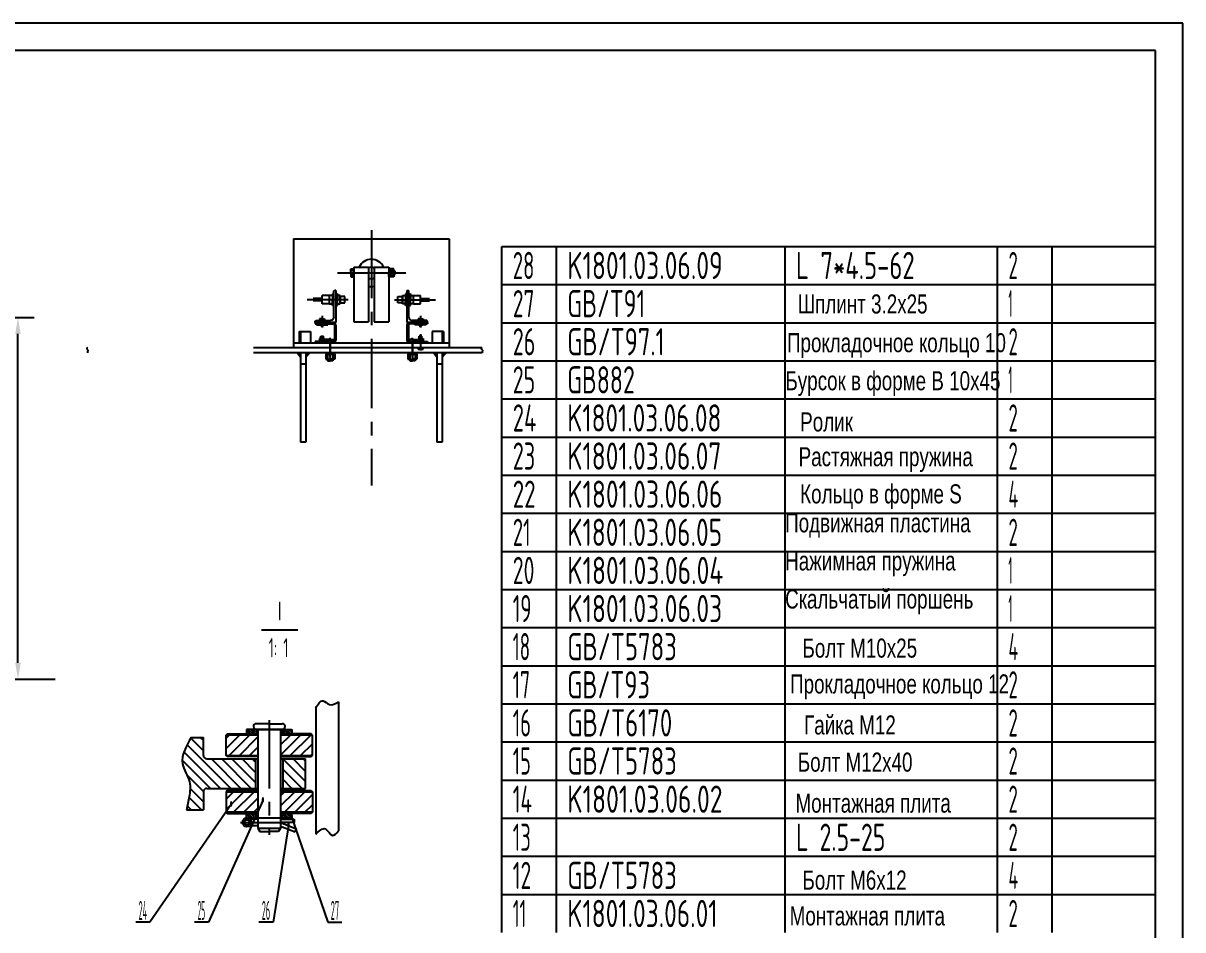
# Model space of a CAD drawing. Header units: millimetres. Extents: x -8556 to -3516, y 8246 to 11949.
# Drawn here: x -6070 to -3516, y 9951 to 11949 of the extents above; entities that cross this region are included whole.
import ezdxf
from ezdxf.enums import TextEntityAlignment as Align

# ---------------------------------------------------------------- set-up
doc = ezdxf.new("R2010")
doc.units = ezdxf.units.MM
doc.header["$LTSCALE"] = 120
for name, pattern in [('F', [0.75, 0.5, -0.25]), ('G', [2, 1.25, -0.25, 0.25, -0.25]), ('K', [2.5, 1.25, -0.25, 0.25, -0.25, 0.25, -0.25])]:
    doc.linetypes.add(name, pattern=pattern)
for name, color, linetype in [('01', 7, 'Continuous'), ('02', 1, 'Continuous'), ('04', 2, 'F'), ('05', 142, 'G'), ('07', 6, 'K'), ('08', 1, 'Continuous'), ('11', 3, 'Continuous')]:
    doc.layers.add(name, color=color, linetype=linetype)
doc.styles.get("Standard").update_dxf_attribs({"font": 'isocp', "width": 0.707, "bigfont": 'intecad.shx'})
doc.dimstyles.new('INTE', dxfattribs={"dimscale": 12, "dimtxt": 3.5, "dimasz": 3, "dimexe": 3, "dimexo": 0, "dimgap": 1, "dimtad": 1, "dimdec": 1, "dimdsep": 46, "dimtxsty": 'Standard', "dimcen": 0, "dimclrd": 1, "dimclre": 1, "dimclrt": 3, "dimaunit": 1, "dimadec": 0, "dimazin": 0, "dimtfac": 1, "dimtdec": 1, "dimtmove": 0, "dimatfit": 0, "dimfxl": 1, "dimarcsym": 0})
pattern_1 = [(135, (-20984.964, 5069.4355), (-2.80633, -2.80633), [])]

# ---------------------------------------------------------------- blocks, each defined once
blk = doc.blocks.new('*U7')
at = {"layer": '01'}
for p, q in [((-8.4, 0), (-8.4, 8.9)), ((-8.4, 8.9), (0, 8.9)), ((-8.4, 5), (0, 5)), ((0, 8.9), (0, 0)), ((0, -8.9), (0, 0)), ((-8.4, 0), (-8.4, -8.9)), ((-8.4, -5), (0, -5)), ((-8.4, -8.9), (0, -8.9))]:
    blk.add_line(p, q, dxfattribs=at)
at = {"layer": '05'}
blk.add_line((-9.5, 0), (1.1, 0), dxfattribs=at)
blk = doc.blocks.new('*U8')
at = {"layer": '01'}
for p, q in [((-7.7, 2.6), (-7.7, 0)), ((0, 2.6), (-7.7, 2.6)), ((-7.7, 0), (0, 0)), ((0, 0), (-1.5, 2.6)), ((0, 2.6), (1.5, 0)), ((0, 2.6), (7.7, 2.6)), ((7.7, 0), (0, 0)), ((7.7, 2.6), (7.7, 0))]:
    blk.add_line(p, q, dxfattribs=at)
at = {"layer": '05'}
blk.add_line((0, 4.7), (0, -2.1), dxfattribs=at)
blk = doc.blocks.new('*U3')
at = {"layer": '01'}
for p, q in [((-10.8, 0), (-10.8, 10)), ((-10.8, 10), (0, 10)), ((-10.8, 6), (0, 6)), ((0, 10), (0, 0)), ((0, -10), (0, 0)), ((-10.8, 0), (-10.8, -10)), ((-10.8, -6), (0, -6)), ((-10.8, -10), (0, -10))]:
    blk.add_line(p, q, dxfattribs=at)
at = {"layer": '05'}
blk.add_line((-11.9, 0), (1.1, 0), dxfattribs=at)
blk = doc.blocks.new('*U4')
at = {"layer": '01'}
for p, q in [((-9.2, 3.1), (-9.2, 0)), ((0, 3.1), (-9.2, 3.1)), ((-9.2, 0), (0, 0)), ((0, 0), (-1.8, 3.1)), ((0, 3.1), (1.8, 0)), ((0, 3.1), (9.2, 3.1)), ((9.2, 0), (0, 0)), ((9.2, 3.1), (9.2, 0))]:
    blk.add_line(p, q, dxfattribs=at)
at = {"layer": '05'}
blk.add_line((0, 5.2), (0, -2.1), dxfattribs=at)
blk = doc.blocks.new('*U5')
at = {"layer": '01'}
for p, q in [((-5.2, 0), (-5.2, 5.5)), ((-5.2, 5.5), (0, 5.5)), ((-5.2, 3), (0, 3)), ((0, 5.5), (0, 0)), ((0, -5.5), (0, 0)), ((-5.2, 0), (-5.2, -5.5)), ((-5.2, -3), (0, -3)), ((-5.2, -5.5), (0, -5.5))]:
    blk.add_line(p, q, dxfattribs=at)
at = {"layer": '05'}
blk.add_line((-6.3, 0), (1.1, 0), dxfattribs=at)
blk = doc.blocks.new('*U6')
at = {"layer": '01'}
for p, q in [((-4.6, 1.6), (-4.6, 0)), ((0, 1.6), (-4.6, 1.6)), ((-4.6, 0), (0, 0)), ((0, 0), (-0.9, 1.6)), ((0, 1.6), (0.9, 0)), ((0, 1.6), (4.6, 1.6)), ((4.6, 0), (0, 0)), ((4.6, 1.6), (4.6, 0))]:
    blk.add_line(p, q, dxfattribs=at)
at = {"layer": '05'}
blk.add_line((0, 3.7), (0, -2.1), dxfattribs=at)
blk = doc.blocks.new('*U12')
at = {"layer": '01'}
for p, q in [((0, 70), (2.7, 70)), ((0, 70), (0, 0)), ((4, 11.5), (4, 68.7)), ((0, 0), (45, 0)), ((43.7, 4), (11.5, 4)), ((45, 0), (45, 2.7))]:
    blk.add_line(p, q, dxfattribs=at)
for centre, radius, start, end in [((2.7, 68.7), 1.32, 359.954, 90), ((11.5, 11.5), 7.5, 180, 270), ((43.7, 2.7), 1.32, 0, 89.9884)]:
    blk.add_arc(centre, radius, start, end, dxfattribs=at)
blk = doc.blocks.new('*D69')
at = {"layer": '08', "color": 1, "lineweight": -2}
for p, q in [((-6765.8, 11299.9), (-6046, 11299.9)), ((-6082, 10539.1), (-6082, 11263.9)), ((-6415.6, 10503.1), (-6046, 10503.1))]:
    blk.add_line(p, q, dxfattribs=at)
at = {"layer": '08', "color": 1}
for points in [[(-6088, 11263.9), (-6076, 11263.9), (-6082, 11299.9)], [(-6088, 10539.1), (-6076, 10539.1), (-6082, 10503.1)]]:
    blk.add_solid(points, dxfattribs=at)
at = {"layer": 'DEFPOINTS', "color": 0}
for p in [(-6765.8, 11299.9), (-6082, 11299.9), (-6415.6, 10503.1)]:
    blk.add_point(p, dxfattribs=at)
at = {"layer": '08', "color": 3, "insert": (-6115, 10901.5), "char_height": 42, "attachment_point": 5, "rotation": 90}
blk.add_mtext('796.8', dxfattribs=at)
blk = doc.blocks.new('*U79')
at = {"layer": '01'}
for points in [[(415, 292), (25, 292)], [(415, 5), (415, 292)]]:
    blk.add_lwpolyline(points, dxfattribs=at)
at = {"layer": '02'}
for points in [[(420, 297), (0, 297)], [(420, 0), (420, 297)]]:
    blk.add_lwpolyline(points, dxfattribs=at)
blk = doc.blocks.new('*U92')
at = {"layer": '01'}
for p, q in [((0, -84), (0, 0)), ((1440, -84), (1440, 0))]:
    blk.add_line(p, q, dxfattribs=at)
at = {"layer": '02'}
for p, q in [((0, 0), (120, 0)), ((120, -84), (120, 0)), ((120, 0), (624, 0)), ((624, -84), (624, 0)), ((624, 0), (1092, 0)), ((1092, -84), (1092, 0)), ((1092, 0), (1212, 0)), ((1212, -84), (1212, 0)), ((1212, 0), (1440, 0))]:
    blk.add_line(p, q, dxfattribs=at)
blk = doc.blocks.new('*U93')
at = {"layer": '01'}
for p, q in [((0, -84), (0, 0)), ((1440, -84), (1440, 0))]:
    blk.add_line(p, q, dxfattribs=at)
at = {"layer": '02'}
for p, q in [((0, 0), (120, 0)), ((120, -84), (120, 0)), ((120, 0), (624, 0)), ((624, -84), (624, 0)), ((624, 0), (1092, 0)), ((1092, -84), (1092, 0)), ((1092, 0), (1212, 0)), ((1212, -84), (1212, 0)), ((1212, 0), (1440, 0))]:
    blk.add_line(p, q, dxfattribs=at)
blk = doc.blocks.new('*U94')
at = {"layer": '01'}
for p, q in [((0, -84), (0, 0)), ((1440, -84), (1440, 0))]:
    blk.add_line(p, q, dxfattribs=at)
at = {"layer": '02'}
for p, q in [((0, 0), (120, 0)), ((120, -84), (120, 0)), ((120, 0), (624, 0)), ((624, -84), (624, 0)), ((624, 0), (1092, 0)), ((1092, -84), (1092, 0)), ((1092, 0), (1212, 0)), ((1212, -84), (1212, 0)), ((1212, 0), (1440, 0))]:
    blk.add_line(p, q, dxfattribs=at)
blk = doc.blocks.new('*U95')
at = {"layer": '01'}
for p, q in [((0, -84), (0, 0)), ((1440, -84), (1440, 0))]:
    blk.add_line(p, q, dxfattribs=at)
at = {"layer": '02'}
for p, q in [((0, 0), (120, 0)), ((120, -84), (120, 0)), ((120, 0), (624, 0)), ((624, -84), (624, 0)), ((624, 0), (1092, 0)), ((1092, -84), (1092, 0)), ((1092, 0), (1212, 0)), ((1212, -84), (1212, 0)), ((1212, 0), (1440, 0))]:
    blk.add_line(p, q, dxfattribs=at)
blk = doc.blocks.new('*U96')
at = {"layer": '01'}
for p, q in [((0, -84), (0, 0)), ((1440, -84), (1440, 0))]:
    blk.add_line(p, q, dxfattribs=at)
at = {"layer": '02'}
for p, q in [((0, 0), (120, 0)), ((120, -84), (120, 0)), ((120, 0), (624, 0)), ((624, -84), (624, 0)), ((624, 0), (1092, 0)), ((1092, -84), (1092, 0)), ((1092, 0), (1212, 0)), ((1212, -84), (1212, 0)), ((1212, 0), (1440, 0))]:
    blk.add_line(p, q, dxfattribs=at)
blk = doc.blocks.new('*U97')
at = {"layer": '01'}
for p, q in [((0, -84), (0, 0)), ((1440, -84), (1440, 0))]:
    blk.add_line(p, q, dxfattribs=at)
at = {"layer": '02'}
for p, q in [((0, 0), (120, 0)), ((120, -84), (120, 0)), ((120, 0), (624, 0)), ((624, -84), (624, 0)), ((624, 0), (1092, 0)), ((1092, -84), (1092, 0)), ((1092, 0), (1212, 0)), ((1212, -84), (1212, 0)), ((1212, 0), (1440, 0))]:
    blk.add_line(p, q, dxfattribs=at)
blk = doc.blocks.new('*U98')
at = {"layer": '01'}
for p, q in [((0, -84), (0, 0)), ((1440, -84), (1440, 0))]:
    blk.add_line(p, q, dxfattribs=at)
at = {"layer": '02'}
for p, q in [((0, 0), (120, 0)), ((120, -84), (120, 0)), ((120, 0), (624, 0)), ((624, -84), (624, 0)), ((624, 0), (1092, 0)), ((1092, -84), (1092, 0)), ((1092, 0), (1212, 0)), ((1212, -84), (1212, 0)), ((1212, 0), (1440, 0))]:
    blk.add_line(p, q, dxfattribs=at)
blk = doc.blocks.new('*U99')
at = {"layer": '01'}
for p, q in [((0, -84), (0, 0)), ((1440, -84), (1440, 0))]:
    blk.add_line(p, q, dxfattribs=at)
at = {"layer": '02'}
for p, q in [((0, 0), (120, 0)), ((120, -84), (120, 0)), ((120, 0), (624, 0)), ((624, -84), (624, 0)), ((624, 0), (1092, 0)), ((1092, -84), (1092, 0)), ((1092, 0), (1212, 0)), ((1212, -84), (1212, 0)), ((1212, 0), (1440, 0))]:
    blk.add_line(p, q, dxfattribs=at)
blk = doc.blocks.new('*U100')
at = {"layer": '01'}
for p, q in [((0, -84), (0, 0)), ((1440, -84), (1440, 0))]:
    blk.add_line(p, q, dxfattribs=at)
at = {"layer": '02'}
for p, q in [((0, 0), (120, 0)), ((120, -84), (120, 0)), ((120, 0), (624, 0)), ((624, -84), (624, 0)), ((624, 0), (1092, 0)), ((1092, -84), (1092, 0)), ((1092, 0), (1212, 0)), ((1212, -84), (1212, 0)), ((1212, 0), (1440, 0))]:
    blk.add_line(p, q, dxfattribs=at)
blk = doc.blocks.new('*U101')
at = {"layer": '01'}
for p, q in [((0, -84), (0, 0)), ((1440, -84), (1440, 0))]:
    blk.add_line(p, q, dxfattribs=at)
at = {"layer": '02'}
for p, q in [((0, 0), (120, 0)), ((120, -84), (120, 0)), ((120, 0), (624, 0)), ((624, -84), (624, 0)), ((624, 0), (1092, 0)), ((1092, -84), (1092, 0)), ((1092, 0), (1212, 0)), ((1212, -84), (1212, 0)), ((1212, 0), (1440, 0))]:
    blk.add_line(p, q, dxfattribs=at)
blk = doc.blocks.new('*U102')
at = {"layer": '01'}
for p, q in [((0, -84), (0, 0)), ((1440, -84), (1440, 0))]:
    blk.add_line(p, q, dxfattribs=at)
at = {"layer": '02'}
for p, q in [((0, 0), (120, 0)), ((120, -84), (120, 0)), ((120, 0), (624, 0)), ((624, -84), (624, 0)), ((624, 0), (1092, 0)), ((1092, -84), (1092, 0)), ((1092, 0), (1212, 0)), ((1212, -84), (1212, 0)), ((1212, 0), (1440, 0))]:
    blk.add_line(p, q, dxfattribs=at)
blk = doc.blocks.new('*U103')
at = {"layer": '01'}
for p, q in [((0, -84), (0, 0)), ((1440, -84), (1440, 0))]:
    blk.add_line(p, q, dxfattribs=at)
at = {"layer": '02'}
for p, q in [((0, 0), (120, 0)), ((120, -84), (120, 0)), ((120, 0), (624, 0)), ((624, -84), (624, 0)), ((624, 0), (1092, 0)), ((1092, -84), (1092, 0)), ((1092, 0), (1212, 0)), ((1212, -84), (1212, 0)), ((1212, 0), (1440, 0))]:
    blk.add_line(p, q, dxfattribs=at)
blk = doc.blocks.new('*U104')
at = {"layer": '01'}
for p, q in [((0, -84), (0, 0)), ((1440, -84), (1440, 0))]:
    blk.add_line(p, q, dxfattribs=at)
at = {"layer": '02'}
for p, q in [((0, 0), (120, 0)), ((120, -84), (120, 0)), ((120, 0), (624, 0)), ((624, -84), (624, 0)), ((624, 0), (1092, 0)), ((1092, -84), (1092, 0)), ((1092, 0), (1212, 0)), ((1212, -84), (1212, 0)), ((1212, 0), (1440, 0))]:
    blk.add_line(p, q, dxfattribs=at)
blk = doc.blocks.new('*U105')
at = {"layer": '01'}
for p, q in [((0, -84), (0, 0)), ((1440, -84), (1440, 0))]:
    blk.add_line(p, q, dxfattribs=at)
at = {"layer": '02'}
for p, q in [((0, 0), (120, 0)), ((120, -84), (120, 0)), ((120, 0), (624, 0)), ((624, -84), (624, 0)), ((624, 0), (1092, 0)), ((1092, -84), (1092, 0)), ((1092, 0), (1212, 0)), ((1212, -84), (1212, 0)), ((1212, 0), (1440, 0))]:
    blk.add_line(p, q, dxfattribs=at)
blk = doc.blocks.new('*U106')
at = {"layer": '01'}
for p, q in [((0, -84), (0, 0)), ((1440, -84), (1440, 0))]:
    blk.add_line(p, q, dxfattribs=at)
at = {"layer": '02'}
for p, q in [((0, 0), (120, 0)), ((120, -84), (120, 0)), ((120, 0), (624, 0)), ((624, -84), (624, 0)), ((624, 0), (1092, 0)), ((1092, -84), (1092, 0)), ((1092, 0), (1212, 0)), ((1212, -84), (1212, 0)), ((1212, 0), (1440, 0))]:
    blk.add_line(p, q, dxfattribs=at)
blk = doc.blocks.new('*U107')
at = {"layer": '01'}
for p, q in [((0, -84), (0, 0)), ((1440, -84), (1440, 0))]:
    blk.add_line(p, q, dxfattribs=at)
at = {"layer": '02'}
for p, q in [((0, 0), (120, 0)), ((120, -84), (120, 0)), ((120, 0), (624, 0)), ((624, -84), (624, 0)), ((624, 0), (1092, 0)), ((1092, -84), (1092, 0)), ((1092, 0), (1212, 0)), ((1212, -84), (1212, 0)), ((1212, 0), (1440, 0))]:
    blk.add_line(p, q, dxfattribs=at)
blk = doc.blocks.new('*U108')
at = {"layer": '01'}
for p, q in [((0, -84), (0, 0)), ((1440, -84), (1440, 0))]:
    blk.add_line(p, q, dxfattribs=at)
at = {"layer": '02'}
for p, q in [((0, 0), (120, 0)), ((120, -84), (120, 0)), ((120, 0), (624, 0)), ((624, -84), (624, 0)), ((624, 0), (1092, 0)), ((1092, -84), (1092, 0)), ((1092, 0), (1212, 0)), ((1212, -84), (1212, 0)), ((1212, 0), (1440, 0))]:
    blk.add_line(p, q, dxfattribs=at)
blk = doc.blocks.new('*U109')
at = {"layer": '01'}
for p, q in [((0, -84), (0, 0)), ((0, 0), (120, 0)), ((120, 0), (624, 0)), ((624, 0), (1092, 0)), ((1092, 0), (1212, 0)), ((1212, 0), (1440, 0)), ((1440, -84), (1440, 0))]:
    blk.add_line(p, q, dxfattribs=at)
at = {"layer": '02'}
for p, q in [((120, -84), (120, 0)), ((624, -84), (624, 0)), ((1092, -84), (1092, 0)), ((1212, -84), (1212, 0))]:
    blk.add_line(p, q, dxfattribs=at)

msp = doc.modelspace()

# ---------------------------------------------------------------- hatches: boundary and pattern name
at = {"layer": '01'}
h = msp.add_hatch(color=256, dxfattribs=at)
h.paths.add_polyline_path([(-5459.5, 11212.92), (-5459.5, 11222.32), (-5466.71, 11222.32)])
h.paths.add_polyline_path([(-5438.85, 11222.32), (-5447.5, 11222.32), (-5447.5, 11212.53)])
h = msp.add_hatch(color=256, dxfattribs=at)
h.paths.add_polyline_path([(-5159.5, 11212.92), (-5159.5, 11222.32), (-5166.71, 11222.32)])
h.paths.add_polyline_path([(-5138.85, 11222.32), (-5147.5, 11222.32), (-5147.5, 11212.53)])
at = {"layer": '02'}
h = msp.add_hatch(dxfattribs=at)
h.set_pattern_fill('LINE', color=256, scale=5, angle=135, style=0)
h.set_pattern_definition([(135, (-20984.964, 5069.435), (-11.22532, -11.22532), [])])
edge = h.paths.add_edge_path()
edge.add_arc((-5666.02, 10334.9), 7.5, 180, 270, ccw=False)
edge.add_line((-5673.52, 10334.9), (-5673.52, 10374.9))
edge.add_line((-5673.52, 10374.9), (-5700.47, 10374.9))
edge.add_spline(control_points=[(-5700.47, 10374.9), (-5711.65, 10355.21), (-5730.6, 10321.83), (-5699.85, 10280.57), (-5704.11, 10244.54), (-5708.55, 10224.33), (-5710.62, 10214.9)], knot_values=[0, 0, 0, 0, 61.2849283, 103.9119004, 137.2234846, 166.3637896, 166.3637896, 166.3637896, 166.3637896], degree=3, periodic=0)
edge.add_line((-5710.62, 10214.9), (-5673.52, 10214.9))
edge.add_line((-5673.52, 10214.9), (-5673.52, 10254.9))
edge.add_arc((-5666.02, 10254.9), 7.5, 90, 180, ccw=False)
edge.add_line((-5666.02, 10262.4), (-5558.52, 10262.4))
edge.add_line((-5558.52, 10262.4), (-5558.52, 10327.4))
edge.add_line((-5558.52, 10327.4), (-5666.02, 10327.4))
h.paths.add_polyline_path([(-5448.52, 10327.4), (-5498.52, 10327.4), (-5498.52, 10262.4), (-5448.52, 10262.4)])
h = msp.add_hatch(dxfattribs=at)
h.set_pattern_fill('LINE', color=256, scale=5, angle=45, style=0)
h.set_pattern_definition([(45, (-20984.964, 5069.435), (-11.22532, 11.22532), [])])
h.paths.add_polyline_path([(-5553.52, 10334.9), (-5553.52, 10379.9), (-5623.52, 10379.9), (-5623.52, 10334.9)])
h.paths.add_polyline_path([(-5433.52, 10334.9), (-5433.52, 10379.9), (-5503.52, 10379.9), (-5503.52, 10334.9)])
h.paths.add_polyline_path([(-5623.52, 10254.9), (-5623.52, 10209.9), (-5553.52, 10209.9), (-5553.52, 10254.9)])
h.paths.add_polyline_path([(-5503.52, 10254.9), (-5503.52, 10209.9), (-5433.52, 10209.9), (-5433.52, 10254.9)])
h = msp.add_hatch(dxfattribs=at)
h.set_pattern_fill('LINE', color=256, scale=1.25, angle=135, style=0)
h.set_pattern_definition(pattern_1)
h.paths.add_polyline_path([(-5556.02, 10382.4), (-5556.02, 10392.4), (-5578.52, 10392.4), (-5578.52, 10382.4)])
h.paths.add_polyline_path([(-5499.58, 10392.4, -0.0148041), (-5499.95, 10392.4), (-5501.02, 10392.4), (-5501.02, 10382.4), (-5478.52, 10382.4), (-5478.52, 10392.4)])
h = msp.add_hatch(dxfattribs=at)
h.set_pattern_fill('LINE', color=256, scale=1.25, angle=135, style=0)
h.set_pattern_definition(pattern_1)
h.paths.add_polyline_path([(-5556.02, 10197.4), (-5556.02, 10207.4), (-5578.52, 10207.4), (-5578.52, 10197.4)])
h.paths.add_polyline_path([(-5478.52, 10197.4), (-5478.52, 10207.4), (-5501.02, 10207.4), (-5501.02, 10197.4)])

# ---------------------------------------------------------------- linework, layer by layer
at = {"layer": '01'}
for p, q in [((-5475, 11473.32), (-5132, 11473.32)), ((-5475, 11473.32), (-5475, 11234.32)), ((-5132, 11473.32), (-5132, 11234.32)), ((-5348.4, 11407.21), (-5342, 11407.21)), ((-5348.4, 11398.32), (-5348.4, 11407.21)), ((-5342, 11403.32), (-5348.4, 11403.32)), ((-5348.4, 11398.32), (-5348.4, 11389.44)), ((-5342, 11393.32), (-5348.4, 11393.32)), ((-5342, 11411.32), (-5310, 11411.32)), ((-5342, 11407.21), (-5342, 11398.32)), ((-5342, 11389.44), (-5342, 11398.32)), ((-5297, 11411.32), (-5265, 11411.32)), ((-5254, 11403.32), (-5252, 11403.32)), ((-5254, 11393.32), (-5252, 11393.32)), ((-5252, 11403.32), (-5252, 11398.32)), ((-5252, 11393.32), (-5252, 11398.32)), ((-5348.4, 11389.44), (-5342, 11389.44)), ((-5412, 11297.32), (-5417.53, 11297.32)), ((-5417.53, 11297.32), (-5417.53, 11293.32)), ((-5415, 11293.32), (-5415, 11297.32)), ((-5412, 11297.32), (-5406.48, 11297.32)), ((-5409, 11293.32), (-5409, 11297.32)), ((-5406.48, 11297.32), (-5406.48, 11293.32)), ((-5200.53, 11297.32), (-5200.53, 11293.32)), ((-5195, 11297.32), (-5200.53, 11297.32)), ((-5198, 11293.32), (-5198, 11297.32)), ((-5195, 11297.32), (-5189.48, 11297.32)), ((-5192, 11293.32), (-5192, 11297.32)), ((-5189.48, 11297.32), (-5189.48, 11293.32)), ((-5462.5, 11269.32), (-5462.5, 11244.32)), ((-5437.5, 11269.32), (-5437.5, 11244.32)), ((-5427, 11289.32), (-5383, 11289.32)), ((-5427, 11289.32), (-5427, 11286.32)), ((-5427, 11286.32), (-5388, 11286.32)), ((-5424.5, 11284.32), (-5424.5, 11286.32)), ((-5424.5, 11284.32), (-5399.5, 11284.32)), ((-5415, 11284.32), (-5415, 11281.9)), ((-5415, 11281.9), (-5412, 11281.9)), ((-5409, 11281.9), (-5412, 11281.9)), ((-5409, 11284.32), (-5409, 11281.9)), ((-5399.5, 11284.32), (-5399.5, 11286.32)), ((-5385, 11283.32), (-5385, 11250.32)), ((-5382, 11283.32), (-5382, 11250.32)), ((-5342, 11290.32), (-5310, 11290.32)), ((-5297, 11290.32), (-5265, 11290.32)), ((-5225, 11283.32), (-5225, 11250.32)), ((-5180, 11289.32), (-5224, 11289.32)), ((-5222, 11283.32), (-5222, 11250.32)), ((-5180, 11286.32), (-5219, 11286.32)), ((-5207.5, 11284.32), (-5207.5, 11286.32)), ((-5182.5, 11284.32), (-5207.5, 11284.32)), ((-5198, 11284.32), (-5198, 11281.9)), ((-5198, 11281.9), (-5195, 11281.9)), ((-5192, 11281.9), (-5195, 11281.9)), ((-5192, 11284.32), (-5192, 11281.9)), ((-5182.5, 11284.32), (-5182.5, 11286.32)), ((-5180, 11289.32), (-5180, 11286.32)), ((-5169.5, 11269.32), (-5169.5, 11244.32)), ((-5144.5, 11269.32), (-5144.5, 11244.32)), ((-5427, 11247.32), (-5427, 11244.32)), ((-5415, 11254.12), (-5415, 11259.32)), ((-5415, 11259.32), (-5409, 11259.32)), ((-5409, 11254.12), (-5409, 11259.32)), ((-5394, 11251.82), (-5404.02, 11251.82)), ((-5404.02, 11251.82), (-5404.02, 11247.32)), ((-5404.02, 11244.32), (-5394, 11244.32)), ((-5400, 11247.32), (-5400, 11251.82)), ((-5394, 11251.82), (-5385, 11251.82)), ((-5383.99, 11244.32), (-5394, 11244.32)), ((-5388, 11247.32), (-5388, 11251.82)), ((-5383.99, 11245.86), (-5383.99, 11244.32)), ((-5223.02, 11245.86), (-5223.02, 11244.32)), ((-5223.02, 11244.32), (-5213, 11244.32)), ((-5213, 11251.82), (-5222, 11251.82)), ((-5219, 11247.32), (-5219, 11251.82)), ((-5213, 11251.82), (-5202.99, 11251.82)), ((-5202.99, 11244.32), (-5213, 11244.32)), ((-5207, 11247.32), (-5207, 11251.82)), ((-5202.99, 11251.82), (-5202.99, 11247.32)), ((-5192, 11259.32), (-5198, 11259.32)), ((-5198, 11254.12), (-5198, 11259.32)), ((-5192, 11254.12), (-5192, 11259.32)), ((-5180, 11247.32), (-5180, 11244.32)), ((-5563.07, 11234.32), (-5059.93, 11234.32)), ((-5059.68, 11222.32), (-5562.82, 11222.32)), ((-5475, 11234.32), (-5132, 11234.32)), ((-5459.5, 11212.92), (-5466.71, 11222.32)), ((-5447.5, 11212.53), (-5438.85, 11222.32)), ((-5200.53, 11230.32), (-5200.53, 11234.32)), ((-5200.53, 11230.32), (-5189.48, 11230.32)), ((-5198, 11234.32), (-5198, 11230.32)), ((-5192, 11234.32), (-5192, 11230.32)), ((-5189.48, 11230.32), (-5189.48, 11234.32)), ((-5159.5, 11212.92), (-5166.71, 11222.32)), ((-5147.5, 11212.53), (-5138.85, 11222.32)), ((-5447.5, 11197.32), (-5459.5, 11197.32)), ((-5400, 11208.42), (-5400, 11204.32)), ((-5400, 11204.32), (-5394, 11204.32)), ((-5388, 11204.32), (-5394, 11204.32)), ((-5388, 11208.42), (-5388, 11204.32)), ((-5219, 11208.42), (-5219, 11204.32)), ((-5219, 11204.32), (-5213, 11204.32)), ((-5207, 11204.32), (-5213, 11204.32)), ((-5207, 11208.42), (-5207, 11204.32)), ((-5147.5, 11197.32), (-5159.5, 11197.32)), ((-5447.5, 11025.32), (-5459.5, 11025.32)), ((-5147.5, 11025.32), (-5159.5, 11025.32)), ((-5465.78, 10611.1), (-5545.78, 10611.1)), ((-5528.52, 10404.9), (-5557.27, 10404.9)), ((-5528.52, 10404.9), (-5499.77, 10404.9)), ((-5673.52, 10334.9), (-5673.52, 10374.9)), ((-5623.52, 10379.9), (-5621.02, 10382.4)), ((-5623.52, 10334.9), (-5623.52, 10379.9)), ((-5553.52, 10379.9), (-5623.52, 10379.9)), ((-5621.02, 10382.4), (-5553.52, 10382.4)), ((-5528.52, 10392.4), (-5578.52, 10392.4)), ((-5578.52, 10392.4), (-5578.52, 10382.4)), ((-5578.52, 10382.4), (-5553.52, 10382.4)), ((-5557, 10392.4), (-5528.52, 10392.4)), ((-5556.02, 10392.4), (-5556.02, 10382.4)), ((-5553.52, 10392.4), (-5553.52, 10197.4)), ((-5528.52, 10392.4), (-5478.52, 10392.4)), ((-5500.03, 10392.4), (-5528.52, 10392.4)), ((-5503.52, 10392.4), (-5503.52, 10197.4)), ((-5436.02, 10382.4), (-5503.52, 10382.4)), ((-5433.52, 10379.9), (-5503.52, 10379.9)), ((-5501.02, 10392.4), (-5501.02, 10382.4)), ((-5478.52, 10392.4), (-5478.52, 10382.4)), ((-5433.52, 10379.9), (-5436.02, 10382.4)), ((-5433.52, 10334.9), (-5433.52, 10379.9)), ((-5623.52, 10334.9), (-5553.52, 10334.9)), ((-5621.02, 10332.4), (-5623.52, 10334.9)), ((-5553.52, 10332.4), (-5621.02, 10332.4)), ((-5558.52, 10327.4), (-5558.52, 10262.4)), ((-5503.52, 10334.9), (-5433.52, 10334.9)), ((-5503.52, 10332.4), (-5436.02, 10332.4)), ((-5498.52, 10327.4), (-5498.52, 10262.4)), ((-5448.52, 10262.4), (-5448.52, 10327.4)), ((-5436.02, 10332.4), (-5433.52, 10334.9)), ((-5621.02, 10257.4), (-5623.52, 10254.9)), ((-5623.52, 10254.9), (-5553.52, 10254.9)), ((-5623.52, 10254.9), (-5623.52, 10209.9)), ((-5553.52, 10257.4), (-5621.02, 10257.4)), ((-5553.52, 10262.4), (-5553.52, 10257.4)), ((-5503.52, 10262.4), (-5503.52, 10257.4)), ((-5503.52, 10257.4), (-5436.02, 10257.4)), ((-5503.52, 10254.9), (-5433.52, 10254.9)), ((-5436.02, 10257.4), (-5433.52, 10254.9)), ((-5433.52, 10254.9), (-5433.52, 10209.9)), ((-5553.52, 10209.9), (-5623.52, 10209.9)), ((-5623.52, 10209.9), (-5621.02, 10207.4)), ((-5621.02, 10207.4), (-5553.52, 10207.4)), ((-5578.52, 10197.4), (-5578.52, 10207.4)), ((-5578.52, 10207.4), (-5553.52, 10207.4)), ((-5578.52, 10197.4), (-5478.52, 10197.4)), ((-5556.02, 10207.4), (-5556.02, 10197.4)), ((-5553.52, 10197.4), (-5553.52, 10174.9)), ((-5433.52, 10209.9), (-5503.52, 10209.9)), ((-5436.02, 10207.4), (-5503.52, 10207.4)), ((-5478.52, 10207.4), (-5503.52, 10207.4)), ((-5503.52, 10197.4), (-5503.52, 10174.9)), ((-5501.02, 10207.4), (-5501.02, 10197.4)), ((-5478.52, 10197.4), (-5478.52, 10207.4)), ((-5433.52, 10209.9), (-5436.02, 10207.4)), ((-5553.52, 10174.9), (-5549.19, 10167.4)), ((-5549.19, 10167.4), (-5528.52, 10167.4)), ((-5507.85, 10167.4), (-5528.52, 10167.4)), ((-5503.52, 10174.9), (-5507.85, 10167.4))]:
    msp.add_line(p, q, dxfattribs=at)
at = {"layer": '01', "color": 7, "linetype": 'Continuous'}
for p, q in [((-5342, 11411.32), (-5342, 11290.32)), ((-5310, 11411.32), (-5310, 11290.32)), ((-5297, 11411.32), (-5297, 11290.32)), ((-5265, 11411.32), (-5265, 11290.32)), ((-5462.5, 11269.32), (-5437.5, 11269.32)), ((-5144.5, 11269.32), (-5169.5, 11269.32)), ((-5475, 11244.32), (-5132, 11244.32)), ((-5388, 11247.32), (-5427, 11247.32)), ((-5219, 11247.32), (-5180, 11247.32)), ((-5459.5, 11222.32), (-5459.5, 11025.32)), ((-5447.5, 11222.32), (-5447.5, 11025.32)), ((-5159.5, 11222.32), (-5159.5, 11025.32)), ((-5147.5, 11222.32), (-5147.5, 11025.32)), ((-5376.02, 10453.41), (-5376.02, 10168.7)), ((-5426.02, 10439.66), (-5426.02, 10161.46)), ((-5700.47, 10374.9), (-5673.52, 10374.9)), ((-5666.02, 10327.4), (-5553.52, 10327.4)), ((-5503.52, 10327.4), (-5448.52, 10327.4)), ((-5673.52, 10254.9), (-5673.52, 10214.9)), ((-5666.02, 10262.4), (-5553.52, 10262.4)), ((-5503.52, 10262.4), (-5448.52, 10262.4)), ((-5710.62, 10214.9), (-5673.52, 10214.9)), ((-5553.52, 10194.9), (-5571.03, 10194.9)), ((-5503.52, 10194.9), (-5473.3, 10194.9)), ((-5473.3, 10194.9), (-5473.3, 10187.4)), ((-5553.52, 10179.9), (-5571.03, 10179.9)), ((-5567.64, 10187.4), (-5553.52, 10187.4)), ((-5553.52, 10174.9), (-5503.52, 10174.9)), ((-5473.3, 10187.4), (-5503.52, 10187.4)), ((-5503.52, 10187.4), (-5468.51, 10173.47)), ((-5503.52, 10179.32), (-5471.28, 10166.5)), ((-5471.28, 10166.5), (-5468.51, 10173.47))]:
    msp.add_line(p, q, dxfattribs=at)
for radius in [10, 5.82]:
    msp.add_circle((-5577.64, 10187.4), radius, dxfattribs=at)
at = {"layer": '01'}
for centre, radius, start, end in [((-5303.5, 11398.32), 30, 25.67929, 154.32071), ((-5303.5, 11398.32), 12.5, 58.66775, 121.33225), ((-5303.5, 11398.32), 12.5, 238.66775, 301.33225), ((-5303.5, 11398.32), 30, 257.48667, 282.51333), ((-5388, 11283.32), 6, 0, 90), ((-5388, 11283.32), 3, 0, 90), ((-5219, 11283.32), 6, 90, 180), ((-5219, 11283.32), 3, 90, 180), ((-5388, 11250.32), 6, 270, 0), ((-5388, 11250.32), 3, 270, 0), ((-5219, 11250.32), 6, 180, 270), ((-5219, 11250.32), 3, 180, 270), ((-5557, 10398.65), 6.25, 92.39771, 270), ((-5499.77, 10398.64), 6.25, 267.6015, 89.99974), ((-5666.02, 10334.9), 7.5, 180, 270)]:
    msp.add_arc(centre, radius, start, end, dxfattribs=at)
at = {"layer": '01', "color": 7, "linetype": 'Continuous'}
msp.add_arc((-5666.02, 10254.9), 7.5, 90, 180, dxfattribs=at)
at = {"layer": '02'}
for p, q in [((-5252, 11402.32), (-5254, 11402.32)), ((-5252, 11394.32), (-5254, 11394.32)), ((-5414, 11281.9), (-5414, 11284.32)), ((-5410, 11281.9), (-5410, 11284.32)), ((-5197, 11281.9), (-5197, 11284.32)), ((-5193, 11281.9), (-5193, 11284.32)), ((-5414, 11259.32), (-5414, 11254.12)), ((-5410, 11259.32), (-5410, 11254.12)), ((-5197, 11259.32), (-5197, 11254.12)), ((-5193, 11259.32), (-5193, 11254.12)), ((-5398.8, 11204.32), (-5398.8, 11208.42)), ((-5389.2, 11204.32), (-5389.2, 11208.42)), ((-5217.8, 11204.32), (-5217.8, 11208.42)), ((-5208.2, 11204.32), (-5208.2, 11208.42)), ((-5612.32, 10227.04), (-5791.36, 9967.51)), ((-5542.36, 10235.78), (-5662.41, 9967.51)), ((-5478.52, 10197.4), (-5399.25, 9967.51)), ((-5486.01, 10180.43), (-5520.09, 9967.51)), ((-5791.36, 9967.51), (-5822.36, 9967.51)), ((-5662.41, 9967.51), (-5693.41, 9967.51)), ((-5520.09, 9967.51), (-5551.09, 9967.51)), ((-5399.25, 9967.51), (-5368.25, 9967.51))]:
    msp.add_line(p, q, dxfattribs=at)
for points in [[(-5929.15, 11234.32), (-5930.62, 11230.7), (-5928.21, 11228.37), (-5928.44, 11225.26), (-5928.91, 11222.32)], [(-5059.93, 11234.32), (-5061.39, 11230.7), (-5058.98, 11228.37), (-5059.21, 11225.26), (-5059.68, 11222.32)], [(-5426.02, 10439.66), (-5409.97, 10455.58), (-5395.48, 10446.9), (-5376.02, 10453.41)], [(-5700.47, 10374.9), (-5719.31, 10316.58), (-5704.1, 10276.76), (-5704.82, 10243.45), (-5710.62, 10214.9)], [(-5426.02, 10161.46), (-5404.88, 10173.05), (-5388.94, 10158.57), (-5376.02, 10168.7)]]:
    msp.add_spline(points, degree=3, dxfattribs=at)
at = {"layer": '04', "color": 2, "linetype": 'F'}
for p, q in [((-5459.5, 11269.32), (-5459.5, 11244.32)), ((-5147.5, 11269.32), (-5147.5, 11244.32))]:
    msp.add_line(p, q, dxfattribs=at)
at = {"layer": '05'}
for p, q in [((-5303.5, 11492.87), (-5303.5, 11214.81)), ((-5377.8, 11398.32), (-5224.39, 11398.32)), ((-5345.07, 11398.32), (-5242.06, 11398.32)), ((-5354.71, 11339.32), (-5445.14, 11339.32)), ((-5252.29, 11339.32), (-5161.87, 11339.32)), ((-5412, 11303.6), (-5412, 11278.36)), ((-5412, 11292.86), (-5412, 11282.99)), ((-5195, 11303.6), (-5195, 11278.36)), ((-5195, 11292.86), (-5195, 11282.99)), ((-5394, 11223.31), (-5394, 11255.26)), ((-5394, 11252.41), (-5394, 11220.26)), ((-5394, 11212.2), (-5394, 11243.14)), ((-5303.5, 11250.43), (-5303.5, 10929.52)), ((-5213, 11223.31), (-5213, 11255.26)), ((-5213, 11223.31), (-5213, 11255.26)), ((-5213, 11252.41), (-5213, 11220.26)), ((-5213, 11212.2), (-5213, 11243.14)), ((-5195, 11263.56), (-5195, 11227.13)), ((-5528.52, 10412.4), (-5528.52, 10159.9)), ((-5591.73, 10187.4), (-5500.39, 10187.4))]:
    msp.add_line(p, q, dxfattribs=at)
at = {"layer": '05', "color": 142, "linetype": 'G'}
msp.add_line((-7812.1, 10503.11), (-5999.82, 10503.11), dxfattribs=at)
at = {"layer": '07', "color": 6, "linetype": 'K'}
for p, q in [((-5412, 11342.07), (-5431.66, 11342.07)), ((-5195, 11342.07), (-5175.35, 11342.07)), ((-5412, 11336.58), (-5431.66, 11336.58)), ((-5195, 11336.58), (-5175.35, 11336.58))]:
    msp.add_line(p, q, dxfattribs=at)
at = {"layer": '07'}
for p, q in [((-5412, 11330.32), (-5412, 11348.32)), ((-5389.37, 11348.32), (-5412, 11348.32)), ((-5396, 11330.32), (-5396, 11348.32)), ((-5386, 11352.16), (-5389.37, 11352.16)), ((-5389.37, 11352.16), (-5389.37, 11339.32)), ((-5382, 11352.16), (-5378.4, 11352.16)), ((-5378.4, 11352.16), (-5378.4, 11339.32)), ((-5372, 11348.32), (-5378.4, 11348.32)), ((-5372, 11348.32), (-5372, 11330.32)), ((-5372, 11330.32), (-5372, 11348.32)), ((-5362, 11346.32), (-5372, 11346.32)), ((-5362, 11332.32), (-5362, 11346.32)), ((-5245, 11346.32), (-5235, 11346.32)), ((-5245, 11332.32), (-5245, 11346.32)), ((-5235, 11330.32), (-5235, 11348.32)), ((-5235, 11348.32), (-5235, 11330.32)), ((-5235, 11348.32), (-5228.6, 11348.32)), ((-5228.6, 11352.16), (-5228.6, 11339.32)), ((-5225, 11352.16), (-5228.6, 11352.16)), ((-5221, 11352.16), (-5217.64, 11352.16)), ((-5217.64, 11352.16), (-5217.64, 11339.32)), ((-5217.64, 11348.32), (-5195, 11348.32)), ((-5211, 11330.32), (-5211, 11348.32)), ((-5195, 11330.32), (-5195, 11348.32)), ((-5396, 11330.32), (-5412, 11330.32)), ((-5396, 11330.32), (-5389.37, 11330.32)), ((-5389.37, 11326.48), (-5389.37, 11339.32)), ((-5386, 11326.48), (-5389.37, 11326.48)), ((-5382, 11326.48), (-5378.4, 11326.48)), ((-5378.4, 11326.48), (-5378.4, 11339.32)), ((-5378.4, 11330.32), (-5372, 11330.32)), ((-5372, 11332.32), (-5362, 11332.32)), ((-5235, 11332.32), (-5245, 11332.32)), ((-5228.6, 11330.32), (-5235, 11330.32)), ((-5228.6, 11326.48), (-5228.6, 11339.32)), ((-5225, 11326.48), (-5228.6, 11326.48)), ((-5221, 11326.48), (-5217.64, 11326.48)), ((-5217.64, 11326.48), (-5217.64, 11339.32)), ((-5211, 11330.32), (-5217.64, 11330.32)), ((-5211, 11330.32), (-5195, 11330.32))]:
    msp.add_line(p, q, dxfattribs=at)

# ---------------------------------------------------------------- block references
at = {"layer": '01', "xscale": -1}
msp.add_blockref('*U12', (-5382, 11289.32), dxfattribs=at)
at = {"layer": '01'}
msp.add_blockref('*U12', (-5225, 11289.32), dxfattribs=at)
at = {"layer": '02'}
for name, p, rotation in [('*U8', (-5265, 11398.32), 270), ('*U7', (-5262.4, 11398.32), 180)]:
    msp.add_blockref(name, p, dxfattribs=dict(at, rotation=rotation))
at = {"layer": '05', "xscale": 12, "yscale": 12, "zscale": 12}
msp.add_blockref('*U79', (-8556.01, 8384.72), dxfattribs=at)
at = {"layer": '05'}
for name, p in [('*U109', (-5016.01, 11456.72)), ('*U108', (-5016.01, 11372.72)), ('*U107', (-5016.01, 11288.72)), ('*U106', (-5016.01, 11204.72)), ('*U105', (-5016.01, 11120.72)), ('*U104', (-5016.01, 11036.72)), ('*U103', (-5016.01, 10952.72)), ('*U102', (-5016.01, 10868.72)), ('*U101', (-5016.01, 10784.72)), ('*U100', (-5016.01, 10700.72)), ('*U99', (-5016.01, 10616.72)), ('*U98', (-5016.01, 10532.72)), ('*U97', (-5016.01, 10448.72)), ('*U96', (-5016.01, 10364.72)), ('*U95', (-5016.01, 10280.72)), ('*U94', (-5016.01, 10196.72)), ('*U93', (-5016.01, 10112.72)), ('*U92', (-5016.01, 10028.72))]:
    msp.add_blockref(name, p, dxfattribs=at)
at = {"layer": '07', "rotation": 270}
for name, p in [('*U5', (-5412, 11248.92)), ('*U3', (-5394, 11208.42))]:
    msp.add_blockref(name, p, dxfattribs=at)
at = {"layer": '07'}
for name, p in [('*U6', (-5412, 11247.32)), ('*U4', (-5394, 11219.22))]:
    msp.add_blockref(name, p, dxfattribs=at)
at = {"layer": '07', "xscale": -1, "rotation": 90}
for name, p in [('*U5', (-5195, 11248.92)), ('*U3', (-5213, 11208.42))]:
    msp.add_blockref(name, p, dxfattribs=at)
at = {"layer": '07', "xscale": -1}
for name, p in [('*U6', (-5195, 11247.32)), ('*U4', (-5213, 11219.22))]:
    msp.add_blockref(name, p, dxfattribs=at)

# ---------------------------------------------------------------- texts
at = {"layer": '02', "width": 0.605172}
for p, p2 in [((-5615.32, 10222.04), (-5609.32, 10222.04)), ((-5545.36, 10230.78), (-5539.36, 10230.78)), ((-5481.52, 10192.4), (-5475.52, 10192.4)), ((-5489.01, 10175.43), (-5483.01, 10175.43))]:
    msp.add_text('●', height=10, dxfattribs=at).set_placement(p, p2, align=Align.FIT)
at = {"layer": '05', "char_height": 42, "attachment_point": 1}
for s, insert in [('{\\fArial|b0|i0|c204|p34;\\C3;Шплинт 3.2х25}', (-4364.04, 11350.95)), ('{\\fArial|b0|i0|c204|p34;\\C3;Прокладочное кольцо 10}', (-4387.93, 11265.67)), ('{\\fArial|b0|i0|c204|p34;\\C3;Бурсок в форме В 10х45}', (-4391.35, 11181.75)), ('{\\fArial|b0|i0|c204|p34;\\C3;Ролик}', (-4358.89, 11091.07)), ('{\\fArial|b0|i0|c204|p34;\\C3;Растяжная пружина}', (-4362.31, 11014.32)), ('{\\fArial|b0|i0|c204|p34;\\C3;Кольцо в форме \\fArial|b0|i0|c0|p34;S}', (-4358.89, 10932.45)), ('{\\fArial|b0|i0|c204|p34;\\C3;Подвижная пластина}', (-4392.01, 10868.72)), ('{\\fArial|b0|i0|c204|p34;\\C3;Нажимная пружина}', (-4392.01, 10784.72)), ('{\\fArial|b0|i0|c204|p34;\\C3;Скальчатый поршень}', (-4392.01, 10700.72)), ('{\\C3;I}', (-5509.58, 10674.31)), ('{\\fArial|b0|i0|c204|p34;\\C3;Болт М10х25}', (-4353.8, 10592.56)), ('{\\fArial|b0|i0|c204|p34;\\C3;Прокладочное кольцо 12}', (-4381.14, 10513.58)), ('{\\fArial|b0|i0|c204|p34;\\C3;Гайка М12}', (-4350.41, 10423.19)), ('{\\fArial|b0|i0|c204|p34;\\C3;Болт М12х40}', (-4364.07, 10341.32)), ('{\\fArial|b0|i0|c204|p34;\\C3;Монтажная плита}', (-4369.19, 10250.92)), ('{\\fArial|b0|i0|c204|p34;\\C3;Болт М6х12}', (-4353.82, 10081.36)), ('{\\fArial|b0|i0|c204|p34;\\C3;Монтажная плита}', (-4382.09, 10002.35))]:
    msp.add_mtext(s, dxfattribs=dict(at, insert=insert))
at = {"layer": '11'}
for s, height, width, p, p2 in [('28', 60, 0.636523, (-4992.01, 11384.72), (-4944.27, 11384.72)), ('K1801.03.06.09', 60, 0.694109, (-4872.01, 11384.72), (-4529.4, 11384.72)), ('L 7*4.5-62', 60, 0.690194, (-4368.01, 11384.72), (-4106.7, 11384.72)), ('2', 60, 0.562593, (-3900.01, 11384.72), (-3879.42, 11384.72)), ('27', 60, 0.636523, (-4992.01, 11300.72), (-4944.27, 11300.72)), ('GB/T91', 60, 0.690281, (-4872.01, 11300.72), (-4699.99, 11300.72)), ('1', 60, 0.404, (-3900.01, 11300.72), (-3891.53, 11300.72)), ('26', 60, 0.639213, (-4992.01, 11216.72), (-4942.17, 11216.72)), ('GB/T97.1', 60, 0.693525, (-4872.01, 11216.72), (-4657.57, 11216.72)), ('2', 60, 0.562593, (-3900.01, 11216.72), (-3879.42, 11216.72)), ('25', 60, 0.638783, (-4992.01, 11132.72), (-4942.51, 11132.72)), ('GB882', 60, 0.687764, (-4872.01, 11132.72), (-4723.04, 11132.72)), ('1', 60, 0.404, (-3900.01, 11132.72), (-3891.53, 11132.72)), ('24', 60, 0.641743, (-4992.01, 11048.72), (-4940.03, 11048.72)), ('K1801.03.06.08', 60, 0.693996, (-4872.01, 11048.72), (-4532.44, 11048.72)), ('2', 60, 0.562593, (-3900.01, 11048.72), (-3879.42, 11048.72)), ('23', 60, 0.638783, (-4992.01, 10964.72), (-4942.51, 10964.72)), ('K1801.03.06.07', 60, 0.693996, (-4872.01, 10964.72), (-4532.44, 10964.72)), ('2', 60, 0.562593, (-3900.01, 10964.72), (-3879.42, 10964.72)), ('22', 60, 0.639754, (-4992.01, 10880.72), (-4941.72, 10880.72)), ('K1801.03.06.06', 60, 0.694074, (-4872.01, 10880.72), (-4530.33, 10880.72)), ('4', 60, 0.543846, (-3900.01, 10880.72), (-3878.8, 10880.72)), ('21', 60, 0.623098, (-4992.01, 10796.72), (-4952.76, 10796.72)), ('K1801.03.06.05', 60, 0.694061, (-4872.01, 10796.72), (-4530.68, 10796.72)), ('2', 60, 0.562593, (-3900.01, 10796.72), (-3879.42, 10796.72)), ('20', 60, 0.636567, (-4992.01, 10712.72), (-4944.24, 10712.72)), ('K1801.03.06.04', 60, 0.694153, (-4872.01, 10712.72), (-4528.2, 10712.72)), ('1', 60, 0.404, (-3900.01, 10712.72), (-3891.53, 10712.72)), ('19', 60, 0.612447, (-4992.01, 10628.72), (-4950.8, 10628.72)), ('K1801.03.06.03', 60, 0.694061, (-4872.01, 10628.72), (-4530.68, 10628.72)), ('1', 60, 0.404, (-3900.01, 10628.72), (-3891.53, 10628.72)), ('18', 60, 0.606, (-4992.01, 10544.72), (-4953.83, 10544.72)), ('GB/T5783', 60, 0.695009, (-4872.01, 10544.72), (-4630.51, 10544.72)), ('4', 60, 0.543846, (-3900.01, 10544.72), (-3878.8, 10544.72)), ('17', 60, 0.606, (-4992.01, 10460.72), (-4953.83, 10460.72)), ('GB/T93', 60, 0.691199, (-4872.01, 10460.72), (-4689.75, 10460.72)), ('2', 60, 0.562593, (-3900.01, 10460.72), (-3879.42, 10460.72)), ('16', 60, 0.610556, (-4992.01, 10376.72), (-4951.73, 10376.72)), ('GB/T6170', 60, 0.694489, (-4872.01, 10376.72), (-4640.71, 10376.72)), ('2', 60, 0.562593, (-3900.01, 10376.72), (-3879.42, 10376.72)), ('15', 60, 0.609833, (-4992.01, 10292.72), (-4952.08, 10292.72)), ('GB/T5783', 60, 0.695009, (-4872.01, 10292.72), (-4630.51, 10292.72)), ('2', 60, 0.562593, (-3900.01, 10292.72), (-3879.42, 10292.72)), ('14', 60, 0.614783, (-4992.01, 10208.72), (-4949.59, 10208.72)), ('K1801.03.06.02', 60, 0.694091, (-4872.01, 10208.72), (-4529.89, 10208.72)), ('2', 60, 0.562593, (-3900.01, 10208.72), (-3879.42, 10208.72)), ('13', 60, 0.609833, (-4992.01, 10124.72), (-4952.08, 10124.72)), ('L 2.5-25', 60, 0.684867, (-4368.01, 10124.72), (-4171.12, 10124.72)), ('2', 60, 0.562593, (-3900.01, 10124.72), (-3879.42, 10124.72)), ('12', 60, 0.611465, (-4992.01, 10040.72), (-4951.29, 10040.72)), ('GB/T5783', 60, 0.695009, (-4872.01, 10040.72), (-4630.51, 10040.72)), ('4', 60, 0.543846, (-3900.01, 10040.72), (-3878.8, 10040.72)), ('24', 42.073, 0.327474, (-5816.16, 9972.51), (-5797.56, 9972.51)), ('25', 42.073, 0.298009, (-5686, 9972.51), (-5669.81, 9972.51)), ('26', 42.073, 0.340172, (-5544.89, 9972.51), (-5526.29, 9972.51)), ('27', 42.073, 0.353672, (-5393.05, 9972.51), (-5374.45, 9972.51)), ('11', 60, 0.582235, (-4992.01, 9956.72), (-4962.32, 9956.72)), ('K1801.03.06.01', 60, 0.693669, (-4872.01, 9956.72), (-4540.92, 9956.72)), ('2', 60, 0.562593, (-3900.01, 9956.72), (-3879.42, 9956.72))]:
    msp.add_text(s, height=height, dxfattribs=dict(at, width=width)).set_placement(p, p2, align=Align.FIT)
at = {"layer": '11', "width": 0.580322}
msp.add_text('1: 1', height=42.073, dxfattribs=at).set_placement((-5507.92, 10551.41), align=Align.CENTER)

# ---------------------------------------------------------------- dimensions: what is measured, and where the dimension line sits
at = {"layer": '08'}
dim = msp.add_linear_dim(base=(-6081.98, 11299.91), p1=(-6415.59, 10503.11), p2=(-6765.84, 11299.91), angle=90, dimstyle='INTE', dxfattribs=at)
dim.commit()
dim.dimension.update_dxf_attribs({"geometry": '*D69', "text_midpoint": (-6114.98, 10901.51)})

doc.saveas('drawing.dxf')
